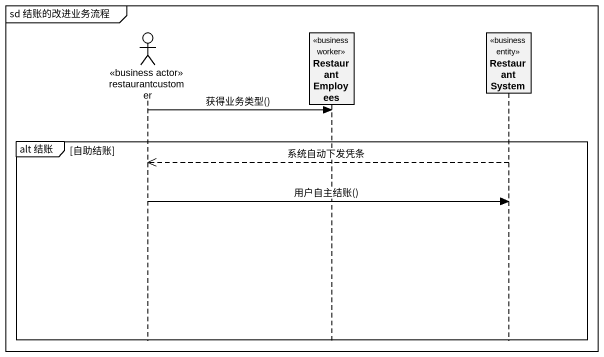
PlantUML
@startuml
mainframe sd 结账的改进业务流程
hide footbox
actor restaurantcustomer <<business actor>>
participant RestaurantEmployees <<business worker>>
participant RestaurantSystem <<business entity>>

restaurantcustomer -> RestaurantEmployees : 获得业务类型()
group alt 结账 [自助结账]
  RestaurantSystem -->> restaurantcustomer : 系统自动下发凭条
  restaurantcustomer -> RestaurantSystem : 用户自主结账()
end
@enduml
